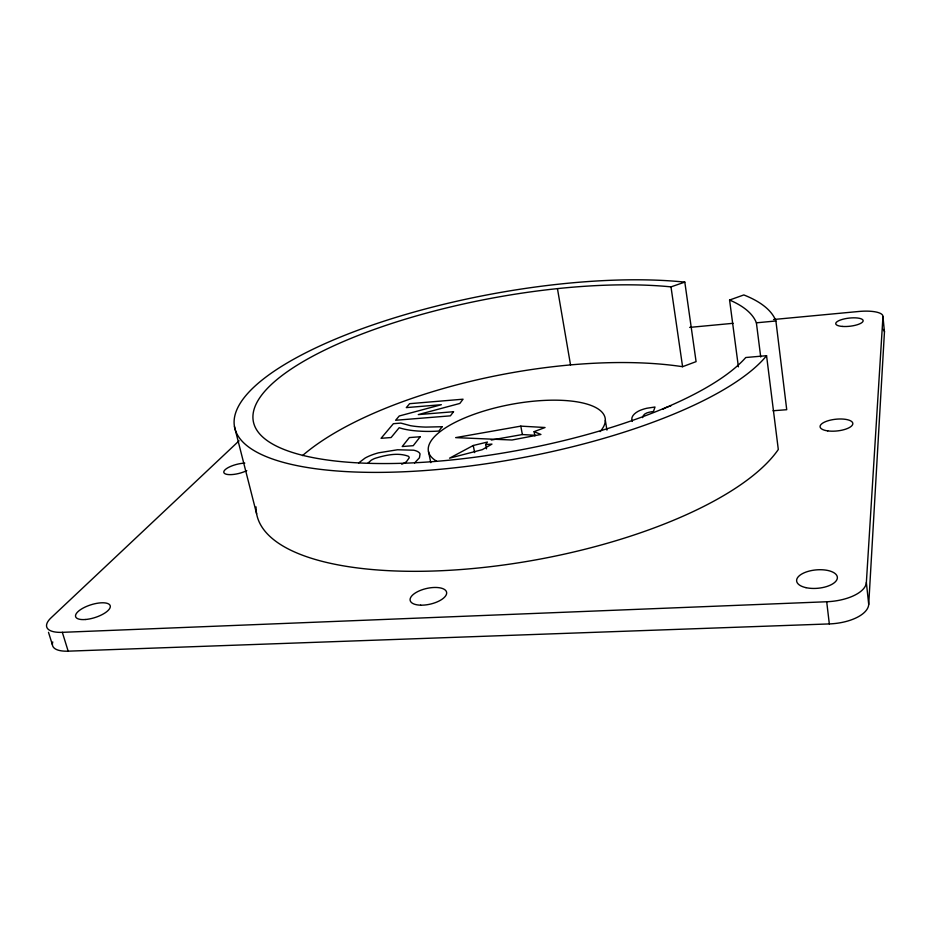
<?xml version="1.0" encoding="UTF-8"?>
<svg xmlns="http://www.w3.org/2000/svg" width="931" height="931" viewBox="0 0 931 931"><rect width="100%" height="100%" fill="white"/><g stroke="black" fill="none" stroke-linecap="round" stroke-linejoin="round"><path stroke-width="1.4" d="M642.565 417.635C643.298 412.701 649.512 412.142 653.457 411.455L655.005 407.01L647.01 408.22A17.805 6.11 -8.7 0 0 641.843 409.71C637.27 411.176 629.705 415.738 632.277 421.429M52.776 641.959A33.074 12.545 -18.1 0 0 68.172 651.165L829.323 623.921A37.403 17.491 -4.6 0 0 868.716 604.428L884.45 331.971L882.96 316.552A24.997 7.378 -6.4 0 0 858.824 311.478L773.533 319.508M868.716 604.428L866.365 582.503L882.96 316.552M485.714 444.564L487.402 442.05L473.251 445.495L449.545 458.18L482.305 449.65L491.964 444.099L485.714 444.564L486.541 448.847M367.908 463.138L371.132 460.286A14.791 5.051 -12.5 0 1 374.809 458.424C385.353 455.178 397.828 452.245 408.406 456.271A15.001 5.144 -12.4 0 1 409.198 457.854L406.475 461.636A15.222 5.225 -12.4 0 1 402.436 463.929L401.726 464.232M358.714 462.893L365.092 458.064A26.243 8.961 -12.5 0 1 370.573 455.468A27.523 9.403 -12.5 0 1 374.413 454.06A26.685 9.112 -12.5 0 1 378.533 452.827L397.514 449.766L413.69 450.208A26.743 9.159 -12.4 0 1 416.995 451.244A27.371 9.38 -12.4 0 1 418.24 451.919A26.045 8.926 -12.3 0 1 420.056 453.991L419.427 457.808L414.563 462.975M239.058 440.829L51.077 617.812A33.225 12.243 -17.8 0 0 62.33 632.335L68.172 651.165M662.872 409.349L664.362 408.453M665.165 408.046L666.002 407.65A17.212 5.912 -8.3 0 1 668.772 406.568M534.115 431.647L545.042 427.515L520.813 426.13L455.643 437.628L512.015 440.002L540.923 434.463L534.115 431.647L534.894 435.906M302.494 455.608A251.184 89.597 -10.6 0 1 682.586 366.698L696.085 361.635L684.809 282.116A276.018 83.255 -10.6 0 0 277.706 368.827A276.018 83.255 -10.6 0 0 392.533 472.168A276.018 83.255 -10.6 0 0 766.562 355.7L778.304 449.498A270.281 96.591 -10.6 0 1 484.609 567.34A270.281 96.591 -10.6 0 1 256.037 506.883M738.399 366.849L729.578 300.026L743.834 294.941A276.018 83.255 -10.6 0 1 775.907 320.974L786.73 409.71L773.044 410.757M766.562 355.7L745.766 357.516A256.502 77.203 -10.6 0 1 396.42 463.429A256.502 77.203 -10.6 0 1 294.324 366.989A256.502 77.203 -10.6 0 1 670.995 286.876L684.809 282.116M669.785 406.242L670.832 405.939M491.265 440.026L522.372 434.544L535.185 435.312M689.685 327.398L733.058 323.313M729.578 300.026A256.502 77.203 -10.6 0 1 756.391 322.813L775.907 320.974M62.33 632.335L826.705 601.752A37.601 17.084 -4.8 0 0 866.365 582.503M48.505 632.324L52.392 644.718M234.449 426.573L256.63 513.854M428.493 451.593L430.809 462.672M473.251 445.495L474.659 452.606M520.813 426.13L522.372 434.544M557.448 288.622L570.528 364.905M605.325 420.323L606.954 430.122M670.995 286.876L682.586 366.698M756.391 322.813L760.72 357.015M826.705 601.752L829.323 623.921M436.546 461.148A89.9 30.839 -10.6 0 1 512.748 404.089A89.9 30.839 -10.6 0 1 600.099 431.612M882.867 329.306A24.904 7.576 -6.3 0 1 884.45 331.971M246.773 470.62A14.535 4.667 -14.2 0 1 228.13 474.554A14.535 4.667 -14.2 0 1 226.559 468.584A14.535 4.667 -14.2 0 1 244.806 463.126M442.132 426.724L438.85 431.053A69.883 22.263 -11.2 0 1 421.987 431.274L417.938 431.041A81.195 25.707 -11.2 0 1 399.178 427.725L391.101 437.535L381.07 438.303L393.371 423.698L400.83 423.093L410.513 425.688A77.18 24.322 -11.1 0 0 425.956 427.096L442.132 426.724M453.525 411.735L450.406 415.843L395.628 420.265L399.248 415.982L441.352 404.706L406.3 407.615L409.617 403.682L463.044 399.201L459.821 403.449L418.287 414.598L453.525 411.735M420.23 436.744L413.236 445.693L402.215 446.519L409.349 437.582L420.23 436.744M85.373 619.511A18.143 6.692 -17.6 0 0 110.265 605.976A18.143 6.692 -17.6 0 0 83.08 608.094A18.143 6.692 -17.6 0 0 85.373 619.511M420.649 605.173A18.678 8.042 -12.8 0 0 446.601 592.256A18.678 8.042 -12.8 0 0 417.879 591.522A18.678 8.042 -12.8 0 0 420.649 605.173M806.002 587.659A20.447 9.229 -5.1 0 0 837.353 578.07A20.447 9.229 -5.1 0 0 807.619 571.529A20.447 9.229 -5.1 0 0 806.002 587.659M827.74 430.89A16.455 5.9 -5.9 0 0 852.819 423.838A16.455 5.9 -5.9 0 0 828.776 420.544A16.455 5.9 -5.9 0 0 827.74 430.89M842.241 326.42A13.779 4.085 -6.5 0 0 863.142 320.881A13.779 4.085 -6.5 0 0 842.962 319.228A13.779 4.085 -6.5 0 0 842.241 326.42"/></g></svg>
